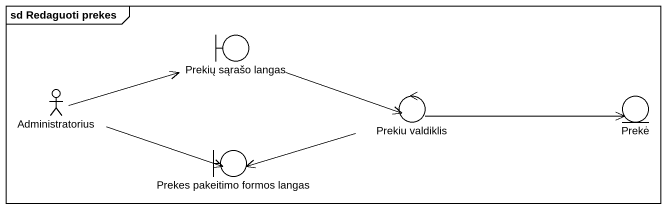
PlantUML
@startuml
mainframe sd Redaguoti prekes
boundary "Prekių sąrašo langas" as Prekių_sąrašo_langas
actor Administratorius
control "Prekiu valdiklis" as Prekiu_valdiklis
entity Prekė
boundary "Prekes pakeitimo formos langas" as Prekes_pakeitimo_formos
Prekių_sąrašo_langas -right-> Prekiu_valdiklis
Administratorius -right-> Prekių_sąrašo_langas
Administratorius -right-> Prekes_pakeitimo_formos
Prekiu_valdiklis -right-> Prekė
Prekiu_valdiklis -left-> Prekes_pakeitimo_formos
@enduml
